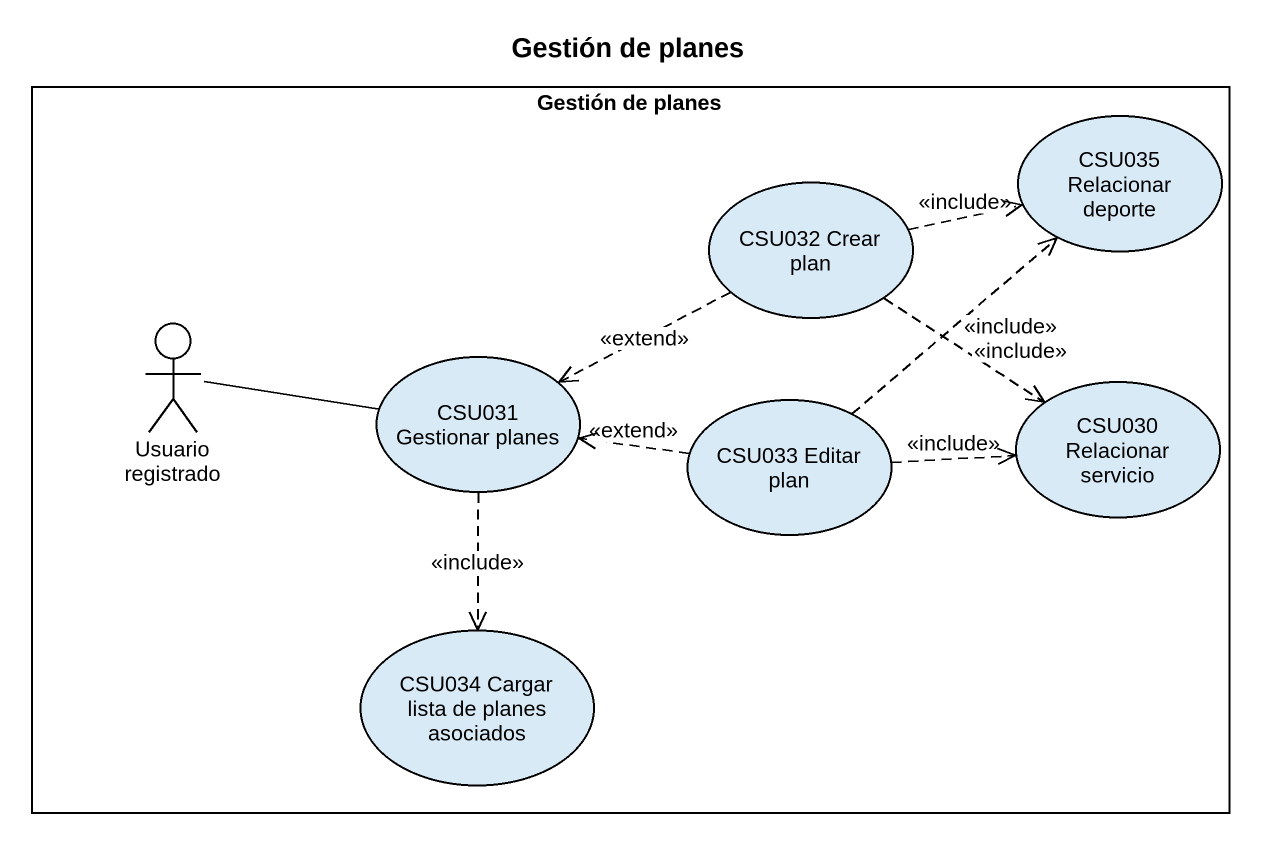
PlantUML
@startuml
title Gestión de planes
rectangle "Gestión de planes" as Gestión_de_planes {
  usecase "CSU032 Crear plan" as CSU032_Crear_plan
  usecase "CSU035 Relacionar deporte" as CSU035_Relacionar_deporte
  actor "Usuario registrado" as Usuario_registrado
  usecase "CSU031 Gestionar planes" as CSU031_Gestionar_planes
  usecase "CSU033 Editar plan" as CSU033_Editar_plan
  usecase "CSU030 Relacionar servicio" as CSU030_Relacionar_servicio
  usecase "CSU034 Cargar lista de planes asociados" as CSU034_Cargar_lista_de
}
CSU032_Crear_plan .right.> CSU035_Relacionar_deporte : <<include>>
CSU032_Crear_plan .left.> CSU031_Gestionar_planes : <<extend>>
CSU032_Crear_plan ..> CSU030_Relacionar_servicio : <<include>>
Usuario_registrado -right- CSU031_Gestionar_planes
CSU031_Gestionar_planes ..> CSU034_Cargar_lista_de : <<include>>
CSU033_Editar_plan .up.> CSU035_Relacionar_deporte : <<include>>
CSU033_Editar_plan .left.> CSU031_Gestionar_planes : <<extend>>
CSU033_Editar_plan .right.> CSU030_Relacionar_servicio : <<include>>
@enduml
